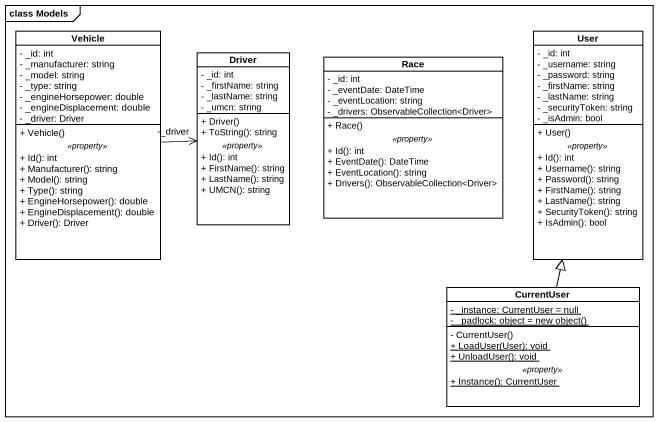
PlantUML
@startuml
mainframe class Models
hide circle
hide empty members
skinparam classAttributeIconSize 0
class Vehicle {
  - _id: int
  - _manufacturer: string
  - _model: string
  - _type: string
  - _engineHorsepower: double
  - _engineDisplacement: double
  - _driver: Driver
  --
  + Vehicle()
  .. <<property>> ..
  + Id(): int
  + Manufacturer(): string
  + Model(): string
  + Type(): string
  + EngineHorsepower(): double
  + EngineDisplacement(): double
  + Driver(): Driver
}
class Driver {
  - _id: int
  - _firstName: string
  - _lastName: string
  - _umcn: string
  --
  + Driver()
  + ToString(): string
  .. <<property>> ..
  + Id(): int
  + FirstName(): string
  + LastName(): string
  + UMCN(): string
}
class Race {
  - _id: int
  - _eventDate: DateTime
  - _eventLocation: string
  - _drivers: ObservableCollection<Driver>
  --
  + Race()
  .. <<property>> ..
  + Id(): int
  + EventDate(): DateTime
  + EventLocation(): string
  + Drivers(): ObservableCollection<Driver>
}
class User {
  - _id: int
  - _username: string
  - _password: string
  - _firstName: string
  - _lastName: string
  - _securityToken: string
  - _isAdmin: bool
  --
  + User()
  .. <<property>> ..
  + Id(): int
  + Username(): string
  + Password(): string
  + FirstName(): string
  + LastName(): string
  + SecurityToken(): string
  + IsAdmin(): bool
}
class CurrentUser {
  {static} - _instance: CurrentUser = null
  {static} {field} - _padlock: object = new object()
  --
  - CurrentUser()
  {static} + LoadUser(User): void
  {static} + UnloadUser(): void
  .. <<property>> ..
  {static} + Instance(): CurrentUser
}
Vehicle -right-> "-_driver" Driver
CurrentUser -up-|> User
@enduml
